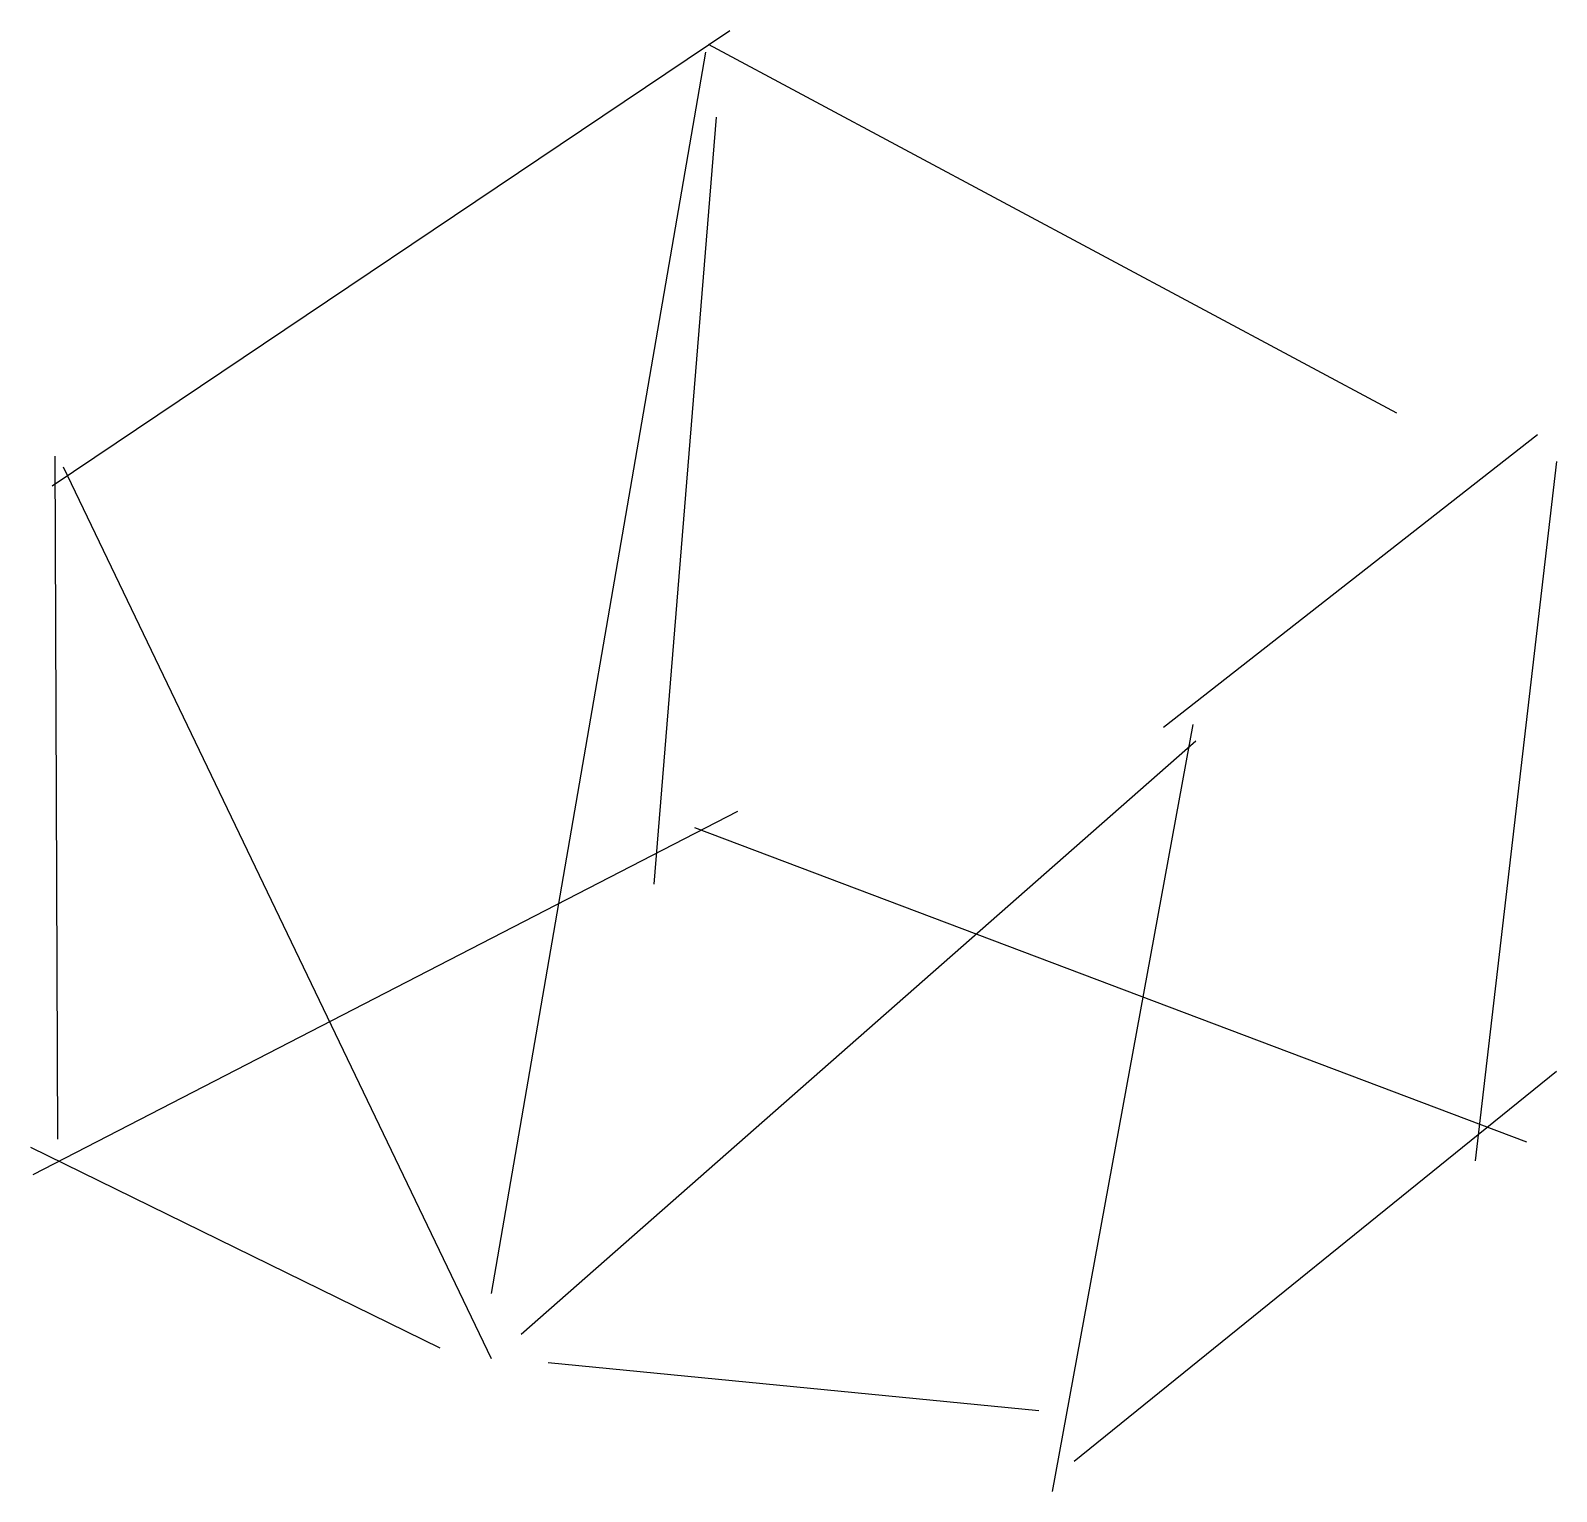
# Model space of a CAD drawing. Header units: metres. Extents: x -379 to -36, y -85 to 244.
import ezdxf

# ---------------------------------------------------------------- set-up
doc = ezdxf.new("R2010")
doc.units = ezdxf.units.M

msp = doc.modelspace()

# ---------------------------------------------------------------- linework, layer by layer
at = {"color": 0, "linetype": 'CONTINUOUS'}
for p, q in [((-374.486593, 141.615142), (-221.884069, 244.164038)), ((-226.76735, 241.111987), (-71.723186, 158.096215)), ((-227.37776, 239.280757), (-275.600158, -40.287066)), ((-224.93612, 224.630915), (-238.975552, 51.884858)), ((-124.218454, 87.288644), (-39.981861, 153.212934)), ((-373.876183, 148.329653), (-373.265773, -5.493691)), ((-372.044953, 145.888013), (-275.600158, -54.936909)), ((-35.708991, 147.108833), (-54.021293, -10.376972)), ((-149.245268, -84.847003), (-117.503943, 87.899054)), ((-268.885647, -49.443218), (-116.893533, 84.236593)), ((-378.759464, -13.429022), (-220.052839, 68.365931)), ((-229.819401, 64.70347), (-42.423502, -6.104101)), ((-35.708991, 9.766562), (-144.361987, -78.132492)), ((-379.369874, -7.324921), (-287.19795, -52.495268)), ((-262.80558, -55.816906), (-152.273285, -66.576687))]:
    msp.add_line(p, q, dxfattribs=at)

doc.saveas('drawing.dxf')
